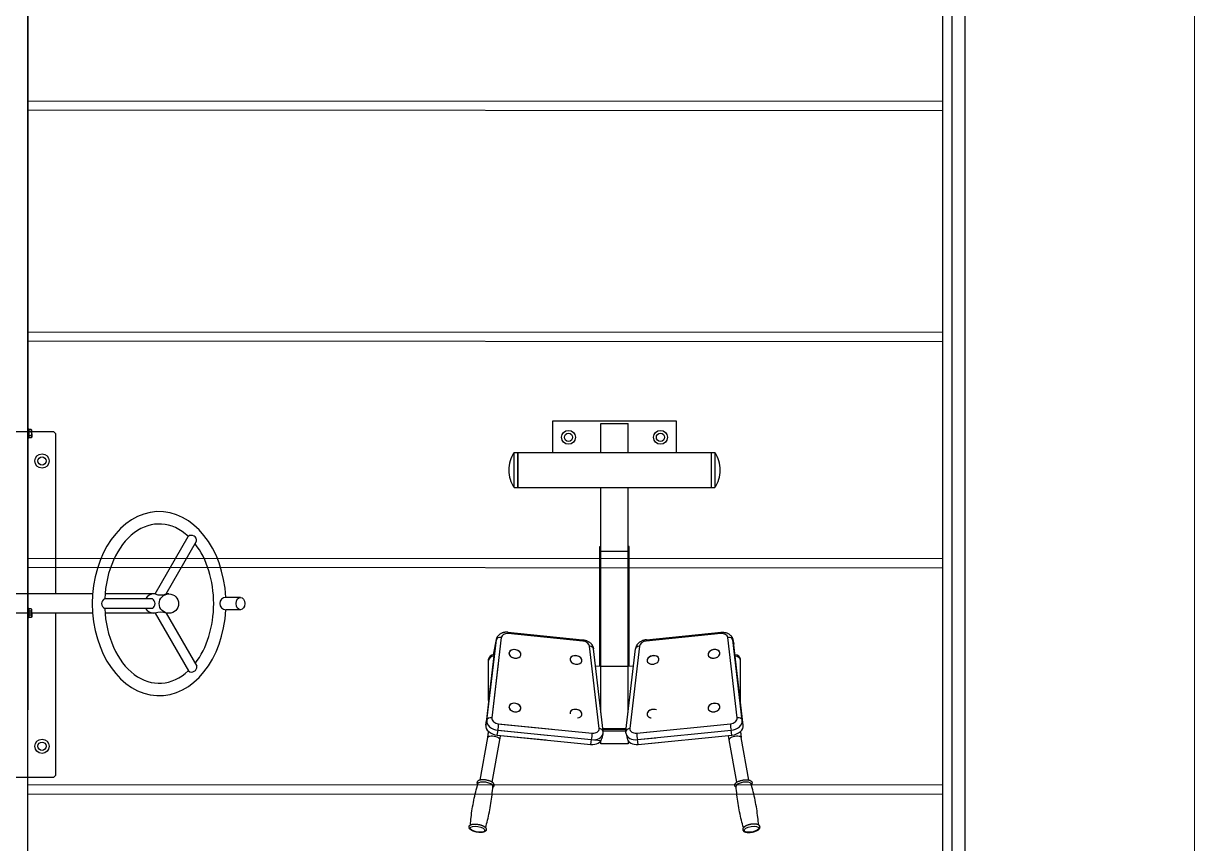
# Model space of a CAD drawing. Header units: millimetres. Extents: x -6447 to 5849, y -3618 to 2655.
# Drawn here: x 3302 to 5849, y -1504 to 279 of the extents above; entities that cross this region are included whole.
import ezdxf

# ---------------------------------------------------------------- set-up
doc = ezdxf.new("R2010")
doc.units = ezdxf.units.MM
doc.layers.add('DIKOM_ЗОНА', color=80, linetype='Continuous')
doc.layers.add('DIKOM_ОБЪЕКТ', color=7, linetype='Continuous')

msp = doc.modelspace()

# ---------------------------------------------------------------- linework, layer by layer
at = {"layer": 'DIKOM_ЗОНА', "color": 3, "lineweight": 15}
msp.add_lwpolyline([(-4725.7, -2459), (5348.7, -2459, 0.414214), (5848.7, -1959), (5848.7, 2154.8, 0.414214), (5348.7, 2654.8), (-4725.7, 2654.8, 0.414214), (-5225.7, 2154.8), (-5225.7, -1959, 0.414214)], format="xyb", close=True, dxfattribs=at)
at = {"layer": 'DIKOM_ОБЪЕКТ'}
for p, q in [((5348.7, 2154.8), (5348.7, -1959)), ((3311.5, -1864.8), (3311.5, 2059.2)), ((5301.5, -1864.8), (5301.5, 2060.5)), ((5321.5, -1864.8), (5321.5, 2060.5)), ((3311.5, 1407.2), (3311.5, -1212.8)), ((5301.5, 109.1), (3311.5, 110.1)), ((5301.5, 89.1), (3311.5, 90.1)), ((5301.5, -392.9), (3311.5, -391.9)), ((5301.5, -412.9), (3311.5, -411.9)), ((4722.2, -585.7), (4452.2, -585.7)), ((4452.2, -585.7), (4452.2, -653.9)), ((4722.2, -653.9), (4722.2, -585.7)), ((3368.3, -609.1), (3116.3, -609.1)), ((3313.5, -602.8), (3311.5, -602.8)), ((3311.5, -602.8), (3311.5, -612.8)), ((3313.5, -612.8), (3313.5, -602.8)), ((3319, -603.6), (3313.5, -603.6)), ((3313.5, -603.6), (3313.5, -612.8)), ((3319, -608.2), (3313.5, -608.2)), ((3319.9, -605.2), (3319, -603.6)), ((3319.9, -612.8), (3319.9, -605.2)), ((3372.3, -613.1), (3368.3, -609.1)), ((4557.2, -590.7), (4617.2, -590.7)), ((4557.2, -653.9), (4557.2, -590.7)), ((4617.2, -653.9), (4617.2, -590.7)), ((3311.5, -622.8), (3311.5, -612.8)), ((3313.5, -622.8), (3311.5, -622.8)), ((3313.5, -622), (3313.5, -612.8)), ((3313.5, -612.8), (3313.5, -622.8)), ((3319, -617.4), (3313.5, -617.4)), ((3319, -622), (3313.5, -622)), ((3319.9, -620.4), (3319, -622)), ((3319.9, -612.8), (3319.9, -620.4)), ((3372.3, -961.1), (3372.3, -613.1)), ((4369.2, -653.9), (4805.2, -653.9)), ((4369.2, -729.9), (4369.2, -653.9)), ((4377.2, -653.9), (4377.2, -729.9)), ((4377.2, -729.9), (4377.2, -653.9)), ((4797.2, -653.9), (4797.2, -729.9)), ((4797.2, -653.9), (4797.2, -728.3)), ((4805.2, -653.9), (4805.2, -729.9)), ((4369.2, -729.9), (4805.2, -729.9)), ((4557.2, -1118.8), (4557.2, -729.9)), ((4617.2, -1118.8), (4617.2, -729.9)), ((3588.1, -961.1), (3660.3, -836)), ((3612.4, -961.1), (3678.5, -846.5)), ((4555.2, -1118.6), (4555.2, -857.9)), ((4555.2, -857.9), (4557.2, -857.9)), ((4555.2, -863.8), (4557.2, -863.8)), ((4619.2, -857.9), (4617.2, -857.9)), ((4619.2, -863.8), (4617.2, -863.8)), ((4619.2, -1118.6), (4619.2, -857.9)), ((5301.5, -884.9), (3311.5, -883.9)), ((4557.2, -867.9), (4617.2, -867.9)), ((5301.5, -904.9), (3311.5, -903.9)), ((3452.4, -961.1), (3274, -961.1)), ((3588.1, -961.1), (3479.2, -961.1)), ((3618.2, -961.1), (3612.4, -961.1)), ((3313.5, -992.8), (3311.5, -992.8)), ((3311.5, -992.8), (3311.5, -1002.8)), ((3313.5, -1002.8), (3313.5, -992.8)), ((3582.2, -971.6), (3478.5, -971.6)), ((3582.2, -992.6), (3478.5, -992.6)), ((3773.7, -968.7), (3742, -968.7)), ((3452.4, -1003.1), (3274, -1003.1)), ((3311.5, -1012.8), (3311.5, -1002.8)), ((3313.5, -1012.8), (3311.5, -1012.8)), ((3319, -993.6), (3313.5, -993.6)), ((3313.5, -993.6), (3313.5, -1002.8)), ((3319, -998.2), (3313.5, -998.2)), ((3313.5, -1012), (3313.5, -1002.8)), ((3313.5, -1002.8), (3313.5, -1012.8)), ((3319, -1007.4), (3313.5, -1007.4)), ((3319, -1012), (3313.5, -1012)), ((3319.9, -995.2), (3319, -993.6)), ((3319.9, -1010.4), (3319, -1012)), ((3319.9, -1002.8), (3319.9, -995.2)), ((3319.9, -1002.8), (3319.9, -1010.4)), ((3372.3, -1355.1), (3372.3, -1003.1)), ((3588.1, -1003.1), (3479.2, -1003.1)), ((3588.1, -1003.1), (3660.5, -1128.5)), ((3618.2, -1003.1), (3612.4, -1003.1)), ((3612.4, -1003.1), (3678.7, -1118)), ((3773.7, -995.5), (3742, -995.5)), ((4329.8, -1061.1), (4309.2, -1235.8)), ((4341.1, -1055.6), (4320.5, -1230.4)), ((4330, -1060.1), (4323.3, -1093.6)), ((4355.5, -1044.4), (4517.9, -1060.6)), ((4518.3, -1063.5), (4355.9, -1047.4)), ((4818.6, -1047.4), (4656.2, -1063.5)), ((4656.6, -1060.6), (4819, -1044.4)), ((4854, -1230.4), (4833.4, -1055.6)), ((4844.5, -1060.1), (4846.6, -1070.6)), ((4865.2, -1235.8), (4844.6, -1061.1)), ((4327.7, -1071.6), (4313.5, -1192.5)), ((4325.4, -1093.4), (4325.2, -1093.4)), ((4553.7, -1253.6), (4533.1, -1074.7)), ((4562.3, -1259.4), (4541.6, -1080.6)), ((4612.2, -1259.4), (4632.8, -1080.6)), ((4641.4, -1074.7), (4620.7, -1253.6)), ((4867.3, -1246.3), (4846.7, -1071.6)), ((4322.8, -1113.5), (4307.1, -1246.3)), ((4323.6, -1114), (4309.2, -1235.8)), ((4313.5, -1105.6), (4313.5, -1102.8)), ((4313.5, -1192.5), (4313.5, -1105.6)), ((4334.3, -1113), (4320.5, -1230.4)), ((4557.3, -1118.8), (4545.9, -1117.7)), ((4557.3, -1216.1), (4557.3, -1118.8)), ((4557.7, -1219.7), (4557.7, -1118.9)), ((4616.8, -1118.9), (4557.7, -1118.9)), ((4616.8, -1219.7), (4616.8, -1118.9)), ((4628.5, -1117.7), (4617.2, -1118.8)), ((4617.2, -1216.1), (4617.2, -1118.8)), ((4861, -1105.6), (4861, -1102.8)), ((4861, -1192.5), (4861, -1105.6)), ((4307.1, -1246.3), (4309.2, -1235.8)), ((4335.3, -1243.3), (4451.7, -1254.9)), ((4340.3, -1243.8), (4538.9, -1263.6)), ((4635.5, -1263.6), (4839.2, -1243.3)), ((4867.3, -1246.3), (4865.2, -1235.8)), ((4294.8, -1365.6), (4311.5, -1273.3)), ((4331.8, -1267.9), (4333.9, -1257.4)), ((4331.8, -1267.9), (4438.3, -1278.5)), ((4333.9, -1257.4), (4441, -1268.1)), ((4339.3, -1268.7), (4535.4, -1288.1)), ((4340.2, -1258), (4558.2, -1279.7)), ((4562, -1264.8), (4560, -1275.3)), ((4561.5, -1253.2), (4612.9, -1253.2)), ((4561.8, -1255.3), (4612.7, -1255.3)), ((4561.8, -1255.3), (4612.7, -1255.3)), ((4561.8, -1255.3), (4612.7, -1255.3)), ((4562.2, -1258.9), (4612.2, -1258.9)), ((4612.4, -1264.8), (4614.5, -1275.3)), ((4635.5, -1263.6), (4664.2, -1260.7)), ((4636.9, -1277.6), (4840.6, -1257.4)), ((4639, -1288.1), (4842.7, -1267.9)), ((4842.7, -1267.9), (4840.6, -1257.4)), ((4879.6, -1365.6), (4863, -1273.3)), ((4321.2, -1370.3), (4337.9, -1278)), ((4535.4, -1288.1), (4537.5, -1277.6)), ((4557.2, -1287.2), (4557.2, -1281)), ((4617.2, -1287.2), (4557.2, -1287.2)), ((4617.2, -1281), (4617.2, -1287.2)), ((4636.9, -1277.6), (4677.4, -1273.6)), ((4639, -1288.1), (4636.9, -1277.6)), ((4639, -1288.1), (4682.8, -1283.8)), ((4853.2, -1370.3), (4836.6, -1278)), ((3116.3, -1359.1), (3368.3, -1359.1)), ((3368.3, -1359.1), (3372.3, -1355.1)), ((5301.5, -1376.9), (3311.5, -1375.9)), ((5301.5, -1396.9), (3311.5, -1395.9))]:
    msp.add_line(p, q, dxfattribs=at)
for centre, radius in [((4487.2, -620.7), 15), ((4687.2, -620.7), 15), ((4487.2, -620.7), 9), ((4687.2, -620.7), 9), ((3342.3, -672.1), 15.5), ((3342.3, -672.1), 9), ((3342.3, -1292.1), 15.5), ((3342.3, -1292.1), 9)]:
    msp.add_circle(centre, radius, dxfattribs=at)
for centre, radius, start, end in [((3316.6, -606), 3.24, 316.6832, 29.134), ((3308.1, -612.8), 11.8, 0, 23.1373), ((3308.1, -612.8), 11.8, 336.8627, 0), ((3316.6, -619.6), 3.24, 330.866, 43.3168), ((4423.4, -691.9), 66.2, 144.9489, 180), ((4751.1, -691.9), 66.2, 0, 35.0511), ((4423.4, -691.9), 66.2, 180, 215.0511), ((4751.1, -691.9), 66.2, 324.9489, 0), ((3667.2, -845.1), 11.4, 352.8135, 127.1865), ((3600.2, -929.5), 33.8, 249.0044, 290.9956), ((3483, -982.1), 11.4, 112.8135, 247.1865), ((3575.8, -982.1), 12.3, 301.5058, 58.4942), ((3742.3, -982.1), 13.4, 91.1997, 268.8003), ((3316.6, -996), 3.24, 316.6832, 29.134), ((3308.1, -1002.8), 11.8, 0, 23.1373), ((3308.1, -1002.8), 11.8, 336.8627, 0), ((3316.6, -1009.6), 3.24, 330.866, 43.3168), ((3600.2, -1034.7), 33.8, 69.0044, 110.9956), ((3667.4, -1119.4), 11.4, 232.8135, 7.1865)]:
    msp.add_arc(centre, radius, start, end, dxfattribs=at)
for centre, major_axis, ratio, start_param, end_param in [((3597, -982.1), (0, 200), 0.726731, -1.503746, 4.645339), ((3597, -982.1), (0, 173), 0.685749, -0.564591, 1.510065), ((3597, -982.1), (0, 173), 0.685749, -2.420669, -0.720924), ((3585.6, -982.1), (-21.2, 0), 0.989949, -1.570796, -0.523599), ((3597, -982.1), (0, 173), 0.685749, 1.631527, 3.705739), ((3585.6, -982.1), (-21.2, 0), 0.989949, 0.523599, 1.570796), ((4339.7, -1062.6), (-9.93, 1.17), 0.712837, -1.626931, -0.056135), ((4355.9, -1058), (-14.7, 2.9), 0.700225, -1.432511, 0.055144), ((4354.5, -1054.4), (-0.99, -9.95), 0.09841, 2.361084, 3.141593), ((4516.9, -1070.5), (-0.99, -9.95), 0.09841, 2.361084, 3.141593), ((4518.3, -1074.1), (14.7, -2.9), 0.700225, 0.221426, 1.709081), ((4656.2, -1074.1), (-14.7, -2.9), 0.700225, -1.709081, -0.221426), ((4657.6, -1070.5), (-0.99, 9.95), 0.09841, 0, 0.780508), ((4819.9, -1054.4), (-0.99, 9.95), 0.09841, 0, 0.780508), ((4818.6, -1058), (14.7, 2.9), 0.700225, -0.055144, 1.432511), ((4834.8, -1062.6), (9.93, 1.17), 0.712837, 0.056135, 1.626931), ((4326.9, -1102.8), (-13.4, 0), 0.707107, -1.443817, 0), ((4326.9, -1102.8), (-13.4, 0), 0.707107, -1.507864, -1.458924), ((4352.4, -1075.5), (-24.5, 4.9), 0.700225, 0, 0.055144), ((4370.7, -1091.3), (12.8, -2.5), 0.700225, 3.141593, 4.904025), ((4370.7, -1091.3), (-12.8, 2.5), 0.700225, 0, 0.138285), ((4370.7, -1091.3), (-12.8, 2.5), 0.700225, 0.138285, 3.141593), ((4370.7, -1091.3), (12.8, -2.5), 0.700225, 0, 3.141593), ((4370.7, -1091.3), (-12.8, 2.5), 0.700225, 3.141593, 6.283185), ((4370.7, -1091.3), (12.8, -2.5), 0.700225, -1.37916, 0), ((4503.4, -1104.5), (12.8, -2.5), 0.700225, 0, 3.141593), ((4503.4, -1104.5), (-12.8, 2.5), 0.700225, 3.141593, 6.283185), ((4531.7, -1081.7), (9.93, 1.15), 0.696492, 0, 1.350513), ((4642.7, -1081.7), (-9.93, 1.15), 0.696492, -1.350513, 0), ((4671, -1104.5), (-12.8, -2.5), 0.700225, -2.04915, 0), ((4671, -1104.5), (-12.8, -2.5), 0.700225, -3.141593, -0.138285), ((4803.7, -1091.3), (12.8, 2.5), 0.700225, 0, 3.141593), ((4803.7, -1091.3), (-12.8, -2.5), 0.700225, -3.141593, -0.138285), ((4803.7, -1091.3), (-12.8, -2.5), 0.700225, -0.138285, 0), ((4803.7, -1091.3), (-12.8, -2.5), 0.700225, 0, 3.141593), ((4803.7, -1091.3), (12.8, 2.5), 0.700225, 3.141593, 4.806814), ((4803.7, -1091.3), (12.8, 2.5), 0.700225, -1.476371, 0), ((4822, -1075.5), (24.5, 4.9), 0.700225, -0.055144, 0), ((4847.6, -1102.8), (13.4, 0), 0.707107, 0, 1.443817), ((4326.9, -1105.6), (13.4, 0), 0.707107, 1.723243, 3.141593), ((4326.9, -1105.6), (-13.4, 0), 0.707107, -1.41835, 0), ((4326.9, -1105.6), (-13.4, 0), 0.707107, -1.458924, -1.41835), ((4326.9, -1105.6), (-13.4, 0), 0.707107, -1.482711, -1.458924), ((4503.4, -1104.5), (12.8, -2.5), 0.700225, -3.141593, -1.169723), ((4503.4, -1104.5), (-12.8, 2.5), 0.700225, 0, 0.138285), ((4503.4, -1104.5), (-12.8, 2.5), 0.700225, 0.138285, 3.141593), ((4503.4, -1104.5), (12.8, -2.5), 0.700225, -1.169723, 0), ((4557.7, -1116.7), (3, 0), 0.707107, -1.710423, -1.570796), ((4616.8, -1116.7), (3, 0), 0.707107, -1.570796, -1.43117), ((4671, -1104.5), (-12.8, -2.5), 0.700225, -0.138285, 0), ((4671, -1104.5), (-12.8, -2.5), 0.700225, 0, 3.141593), ((4671, -1104.5), (-12.8, -2.5), 0.700225, 0, 3.141593), ((4671, -1104.5), (-12.8, -2.5), 0.700225, 3.141593, 4.234036), ((4847.6, -1105.6), (13.4, 0), 0.707107, 0, 1.41835), ((4847.6, -1105.6), (13.4, 0), 0.707107, 0, 1.41835), ((4370.7, -1208), (12.8, -2.5), 0.700225, 3.141593, 5.049368), ((4370.7, -1208), (-12.8, 2.5), 0.700225, 0, 0.138285), ((4370.7, -1208), (-12.8, 2.5), 0.700225, 0.138285, 3.141593), ((4370.7, -1208), (12.8, -2.5), 0.700225, 0, 3.141593), ((4370.7, -1208), (-12.8, 2.5), 0.700225, 3.141593, 6.283185), ((4370.7, -1208), (12.8, -2.5), 0.700225, -1.233818, 0), ((4503.4, -1221.2), (12.8, -2.5), 0.700225, -3.141593, -2.844875), ((4503.4, -1221.2), (-12.8, 2.5), 0.700225, 0, 0.138285), ((4503.4, -1221.2), (-12.8, 2.5), 0.700225, 0.138285, 0.296717), ((4503.4, -1221.2), (-12.8, 2.5), 0.700225, 3.141593, 6.283185), ((4503.4, -1221.2), (12.8, -2.5), 0.700225, 0, 3.141593), ((4671, -1221.2), (-12.8, -2.5), 0.700225, -2.336223, 0), ((4671, -1221.2), (-12.8, -2.5), 0.700225, -2.336223, -0.138285), ((4671, -1221.2), (-12.8, -2.5), 0.700225, -0.138285, 0), ((4803.7, -1208), (12.8, 2.5), 0.700225, 0, 3.141593), ((4803.7, -1208), (-12.8, -2.5), 0.700225, -3.141593, -0.138285), ((4803.7, -1208), (-12.8, -2.5), 0.700225, -0.138285, 0), ((4803.7, -1208), (-12.8, -2.5), 0.700225, 0, 3.141593), ((4803.7, -1208), (12.8, 2.5), 0.700225, 3.141593, 4.749275), ((4803.7, -1208), (12.8, 2.5), 0.700225, -1.53391, 0), ((4331.8, -1250.2), (-24.5, 4.9), 0.700225, 0.055144, 1.709081), ((4333.9, -1239.7), (-24.5, 4.9), 0.700225, 0.055144, 1.709081), ((4319.1, -1237.4), (-9.93, 1.17), 0.712837, -1.626931, -0.056135), ((4335.3, -1232.7), (-14.7, 2.9), 0.700225, 0.055144, 1.709081), ((4333.9, -1250.3), (0.99, 9.95), 0.09841, -2.351305, -0.780508), ((4503.4, -1221.2), (-12.8, 2.5), 0.700225, 1.941121, 3.141593), ((4503.4, -1221.2), (12.8, -2.5), 0.700225, -1.200471, -1.185637), ((4503.4, -1221.2), (12.8, -2.5), 0.700225, -1.185637, 0), ((4671, -1221.2), (-12.8, -2.5), 0.700225, 0, 1.118701), ((4671, -1221.2), (-12.8, -2.5), 0.700225, 0, 0.505532), ((4671, -1221.2), (-12.8, -2.5), 0.700225, 0.505532, 1.118701), ((4839.2, -1232.7), (14.7, 2.9), 0.700225, -1.709081, -0.055144), ((4840.6, -1250.3), (0.99, -9.95), 0.09841, -2.361084, -0.790288), ((4840.6, -1239.7), (24.5, 4.9), 0.700225, -1.709081, -0.055144), ((4842.7, -1250.2), (24.5, 4.9), 0.700225, -1.709081, -0.055144), ((4855.4, -1237.4), (9.93, 1.17), 0.712837, 0.056135, 1.626931), ((4324.7, -1275.7), (13.2, -2.4), 0.365776, 0, 3.141593), ((4537.5, -1270.6), (0.99, 9.95), 0.09841, -2.351305, -0.780508), ((4537.5, -1260), (24.5, -4.9), 0.700225, -1.432511, 0), ((4538.9, -1253), (14.7, -2.9), 0.700225, -1.432511, 0.221426), ((4552.3, -1260.6), (9.93, 1.15), 0.696492, 0, 1.350513), ((4622.1, -1260.6), (-9.93, 1.15), 0.696492, -1.350513, 0), ((4636.9, -1260), (-24.5, -4.9), 0.700225, 0, 1.432511), ((4635.5, -1253), (-14.7, -2.9), 0.700225, -0.221426, 1.432511), ((4636.9, -1270.6), (0.99, -9.95), 0.09841, -2.361084, -0.790288), ((4849.8, -1275.7), (13.2, 2.4), 0.365776, 0, 3.141593), ((4535.4, -1270.5), (24.5, -4.9), 0.700225, -1.432511, 0), ((4639, -1270.5), (-24.5, -4.9), 0.700225, 0, 1.432511), ((4306.5, -1376.4), (16.2, -2.9), 0.365776, 0.03941, 3.102183), ((4867.9, -1376.4), (16.2, 2.9), 0.365776, 0.03941, 3.102183)]:
    msp.add_ellipse(centre, major_axis=major_axis, ratio=ratio, start_param=start_param, end_param=end_param, dxfattribs=at)
for centre, major_axis, ratio in [((3618.2, -982.1), (-21.2, 0), 0.989949), ((3773.7, -982.1), (0, 13.4), 0.707107), ((4289.2, -1472.6), (16.2, -2.9), 0.365776), ((4885.3, -1472.6), (16.2, 2.9), 0.365776)]:
    msp.add_ellipse(centre, major_axis=major_axis, ratio=ratio, dxfattribs=at)
for points, knots in [([(4355.5, -1044.4), (4354.6, -1044.4), (4352.8, -1044.3), (4350.2, -1044.3), (4347.7, -1044.6), (4345.3, -1045.1), (4343.1, -1045.8), (4340.9, -1046.7), (4339, -1047.8), (4337.1, -1049), (4335.5, -1050.4), (4334, -1051.8), (4332.8, -1053.4), (4331.7, -1055.1), (4330.9, -1056.9), (4330.3, -1058.6), (4330.1, -1059.7), (4330, -1060.1)], [0, 0, 0, 0, 1.39035, 2.749024, 4.080891, 5.388728, 6.673731, 7.935902, 9.174533, 10.388762, 11.578178, 12.743353, 13.886117, 15.009584, 16.117454, 17.214053, 18, 18, 18, 18]), ([(4517.9, -1060.6), (4518.2, -1060.6), (4519.2, -1060.7), (4521.1, -1061), (4523.5, -1061.6), (4526.1, -1062.5), (4528.5, -1063.5), (4530.7, -1064.8), (4532.7, -1066.1), (4534.6, -1067.6), (4536.2, -1069.2), (4537.7, -1071), (4538.9, -1072.8), (4539.9, -1074.7), (4540.7, -1076.6), (4541.3, -1078.6), (4541.6, -1079.9), (4541.6, -1080.6)], [0, 0, 0, 0, 0.558267, 1.563147, 2.991285, 4.379387, 5.73531, 7.064171, 8.368927, 9.650898, 10.910177, 12.146089, 13.357768, 14.54477, 15.707619, 16.848085, 18, 18, 18, 18]), ([(4656.6, -1060.6), (4656.2, -1060.6), (4655.2, -1060.7), (4653.3, -1061), (4650.9, -1061.6), (4648.4, -1062.5), (4646, -1063.5), (4643.8, -1064.8), (4641.7, -1066.1), (4639.9, -1067.6), (4638.2, -1069.2), (4636.7, -1071), (4635.5, -1072.8), (4634.5, -1074.7), (4633.7, -1076.6), (4633.1, -1078.6), (4632.9, -1079.9), (4632.8, -1080.6)], [0, 0, 0, 0, 0.558267, 1.563147, 2.991285, 4.379387, 5.73531, 7.064171, 8.368927, 9.650898, 10.910177, 12.146089, 13.357768, 14.54477, 15.707619, 16.848085, 18, 18, 18, 18]), ([(4819, -1044.4), (4819.9, -1044.3), (4821.8, -1044.2), (4824.5, -1044.4), (4827, -1044.7), (4829.4, -1045.2), (4831.6, -1045.9), (4833.7, -1046.8), (4835.7, -1047.9), (4837.5, -1049.1), (4839.1, -1050.5), (4840.6, -1052), (4841.8, -1053.6), (4842.8, -1055.3), (4843.6, -1057.1), (4844.2, -1058.7), (4844.4, -1059.7), (4844.5, -1060.1)], [0, 0, 0, 0, 1.55145, 2.906697, 4.235567, 5.540645, 6.822954, 8.082375, 9.318143, 10.529462, 11.716061, 12.878544, 14.018841, 15.140143, 16.24666, 17.342331, 18, 18, 18, 18]), ([(4311.5, -1273.3), (4311.6, -1272.3), (4312, -1270.2), (4312.5, -1266.6), (4313, -1263.2), (4313.1, -1261), (4313.2, -1260.1)], [0, 0, 0, 0, 1.395526, 3.256227, 5.418152, 7, 7, 7, 7]), ([(4337.9, -1278), (4338, -1277.2), (4338.3, -1275.4), (4338.8, -1272.2), (4339.1, -1270), (4339.3, -1268.7)], [0, 0, 0, 0, 1.567171, 3.419282, 6, 6, 6, 6]), ([(4562, -1264.8), (4562.2, -1264.2), (4562.3, -1263.3), (4562.4, -1261.9), (4562.4, -1260.7), (4562.3, -1259.9), (4562.3, -1259.4)], [0, 0, 0, 0, 2.34386, 3.74386, 5.14386, 7, 7, 7, 7]), ([(4612.4, -1264.8), (4612.3, -1264.2), (4612.1, -1263.3), (4612.1, -1261.9), (4612.1, -1260.7), (4612.1, -1259.9), (4612.2, -1259.4)], [0, 0, 0, 0, 2.34386, 3.74386, 5.14386, 7, 7, 7, 7]), ([(4836.6, -1278), (4836.4, -1277.2), (4836.1, -1275.4), (4835.6, -1272.2), (4835.3, -1270), (4835.2, -1268.7)], [0, 0, 0, 0, 1.567171, 3.419282, 6, 6, 6, 6]), ([(4861.2, -1260.1), (4861.3, -1260.8), (4861.5, -1262.9), (4861.9, -1266.4), (4862.4, -1270), (4862.8, -1272.4), (4863, -1273.3)], [0, 0, 0, 0, 1.343781, 3.505707, 5.667634, 7, 7, 7, 7]), ([(4273.9, -1463.1), (4274.3, -1457.6), (4275.4, -1445.9), (4277.8, -1428.1), (4281.2, -1409.6), (4285.3, -1391.3), (4288.6, -1379.2), (4290.3, -1373.3)], [0, 0, 0, 0, 1.44188, 3.08141, 4.72094, 6.36047, 8, 8, 8, 8]), ([(4322.6, -1381.4), (4322.7, -1381.3), (4323.1, -1381.1), (4323.6, -1380.7), (4324.2, -1380.2), (4324.6, -1379.7), (4325, -1379.2), (4325.2, -1378.7), (4325.5, -1378.2), (4325.6, -1377.6), (4325.7, -1377.1), (4325.7, -1376.6), (4325.7, -1376), (4325.6, -1375.5), (4325.4, -1374.9), (4325.1, -1374.3), (4324.8, -1373.7), (4324.4, -1373.1), (4323.8, -1372.5), (4323.2, -1371.8), (4322.4, -1371.1), (4321.4, -1370.4), (4320.2, -1369.7), (4318.9, -1369), (4317.4, -1368.3), (4315.7, -1367.6), (4313.9, -1367), (4311.9, -1366.5), (4309.9, -1366), (4307.8, -1365.6), (4305.6, -1365.3), (4303.5, -1365.1), (4301.6, -1365), (4299.7, -1365), (4297.9, -1365.1), (4296.3, -1365.3), (4294.9, -1365.5), (4293.6, -1365.9), (4292.5, -1366.3), (4291.5, -1366.7), (4290.8, -1367.2), (4290.1, -1367.6), (4289.6, -1368.1), (4289.2, -1368.6), (4288.8, -1369.1), (4288.5, -1369.6), (4288.4, -1370.2), (4288.2, -1370.7), (4288.1, -1371.2), (4288.1, -1371.8), (4288.2, -1372.3), (4288.3, -1372.9), (4288.5, -1373.4), (4288.7, -1374), (4289.1, -1374.6), (4289.4, -1375.1), (4289.6, -1375.3), (4289.7, -1375.4)], [0, 0, 0, 0, 0.534636, 1.556581, 2.476663, 3.312733, 4.083701, 4.806867, 5.497177, 6.167673, 6.830215, 7.494952, 8.172922, 8.87546, 9.614314, 10.402951, 11.255993, 12.188603, 13.214461, 14.343149, 15.527453, 16.854665, 18.266096, 19.746313, 21.281645, 22.86194, 24.480383, 26.132997, 27.81811, 29.53628, 31.267586, 32.964353, 34.628034, 36.257638, 37.849728, 39.39787, 40.891831, 42.317, 43.655206, 44.887242, 46.005916, 47.01215, 47.918888, 48.744425, 49.507473, 50.225011, 50.91183, 51.580619, 52.242504, 52.908581, 53.589504, 54.296309, 55.041433, 55.838438, 56.702057, 57.647283, 58, 58, 58, 58]), ([(4851.8, -1381.4), (4851.6, -1381.2), (4851.2, -1380.9), (4850.6, -1380.5), (4850.1, -1380), (4849.7, -1379.5), (4849.3, -1379), (4849.1, -1378.4), (4848.9, -1377.9), (4848.8, -1377.4), (4848.8, -1376.9), (4848.8, -1376.3), (4848.8, -1375.8), (4849, -1375.2), (4849.2, -1374.6), (4849.4, -1374.1), (4849.8, -1373.4), (4850.3, -1372.8), (4850.9, -1372.2), (4851.6, -1371.5), (4852.5, -1370.8), (4853.6, -1370.1), (4854.9, -1369.4), (4856.3, -1368.7), (4857.9, -1368), (4859.6, -1367.3), (4861.5, -1366.7), (4863.5, -1366.2), (4865.6, -1365.8), (4867.7, -1365.4), (4869.9, -1365.2), (4871.9, -1365), (4873.8, -1365), (4875.7, -1365), (4877.3, -1365.2), (4878.9, -1365.4), (4880.2, -1365.7), (4881.4, -1366.1), (4882.4, -1366.5), (4883.3, -1366.9), (4884, -1367.4), (4884.6, -1367.9), (4885.1, -1368.4), (4885.5, -1368.9), (4885.8, -1369.4), (4886, -1369.9), (4886.2, -1370.4), (4886.3, -1371), (4886.3, -1371.5), (4886.3, -1372), (4886.2, -1372.6), (4886.1, -1373.1), (4885.9, -1373.7), (4885.6, -1374.3), (4885.2, -1374.9), (4884.9, -1375.2), (4884.8, -1375.4)], [0, 0, 0, 0, 0.999558, 1.95594, 2.81997, 3.610054, 4.344197, 5.038373, 5.706406, 6.360577, 7.011231, 7.669171, 8.345301, 9.05045, 9.797254, 10.599487, 11.471831, 12.428951, 13.482814, 14.634891, 15.89185, 17.238934, 18.661144, 20.144024, 21.675709, 23.247885, 24.855356, 26.495312, 28.166639, 29.872191, 31.556551, 33.207993, 34.826716, 36.410623, 37.954886, 39.451584, 40.888532, 42.249242, 43.515326, 44.672127, 45.715796, 46.654144, 47.50336, 48.282046, 49.007848, 49.696392, 50.361285, 51.013792, 51.66498, 52.325664, 53.005986, 53.717702, 54.473535, 55.287414, 56.174137, 57, 57, 57, 57]), ([(4900.6, -1463.1), (4900.1, -1457.6), (4899, -1445.9), (4896.6, -1428.1), (4893.3, -1409.6), (4889.1, -1391.3), (4885.9, -1379.2), (4884.1, -1373.3)], [0, 0, 0, 0, 1.44188, 3.08141, 4.72094, 6.36047, 8, 8, 8, 8]), ([(4306.8, -1469), (4308.3, -1463.7), (4311.4, -1452.4), (4315.3, -1434.8), (4318.6, -1416.4), (4321.2, -1397.8), (4322.3, -1385.3), (4322.8, -1379.1)], [0, 0, 0, 0, 1.44188, 3.08141, 4.72094, 6.36047, 8, 8, 8, 8]), ([(4867.6, -1469), (4866.1, -1463.7), (4863.1, -1452.4), (4859.1, -1434.8), (4855.8, -1416.4), (4853.3, -1397.8), (4852.1, -1385.3), (4851.7, -1379.1)], [0, 0, 0, 0, 1.44188, 3.08141, 4.72094, 6.36047, 8, 8, 8, 8]), ([(4278.2, -1475.7), (4278.5, -1475.8), (4279.2, -1476.2), (4280.6, -1476.7), (4282.4, -1477.3), (4284.3, -1477.9), (4286.3, -1478.4), (4288.4, -1478.8), (4290.6, -1479.1), (4292.7, -1479.3), (4294.7, -1479.4), (4296.6, -1479.4), (4298.3, -1479.3), (4300, -1479.2), (4301.4, -1478.9), (4302.7, -1478.6), (4303.9, -1478.2), (4304.8, -1477.8), (4305.6, -1477.3), (4306.3, -1476.9), (4306.8, -1476.4), (4307.3, -1475.9), (4307.6, -1475.4), (4307.9, -1474.9), (4308.1, -1474.3), (4308.3, -1473.8), (4308.3, -1473.3), (4308.4, -1472.7), (4308.3, -1472.2), (4308.2, -1471.6), (4308, -1471.1), (4307.8, -1470.5), (4307.5, -1469.9), (4307, -1469.3), (4306.5, -1468.6), (4305.8, -1468), (4305, -1467.3), (4304.1, -1466.6), (4302.9, -1465.9), (4301.5, -1465.2), (4300, -1464.5), (4298.3, -1463.8), (4296.5, -1463.2), (4294.6, -1462.6), (4292.5, -1462.2), (4290.4, -1461.8), (4288.3, -1461.5), (4286.2, -1461.3), (4284.2, -1461.2), (4282.3, -1461.2), (4280.6, -1461.3), (4279, -1461.5), (4277.5, -1461.7), (4276.3, -1462.1), (4275.1, -1462.4), (4274.2, -1462.9), (4273.4, -1463.3), (4272.8, -1463.8), (4272.2, -1464.3), (4271.8, -1464.8), (4271.5, -1465.3), (4271.2, -1465.8), (4271, -1466.3), (4270.9, -1466.9), (4270.8, -1467.4), (4270.8, -1467.9), (4270.8, -1468.5), (4271, -1469), (4271.1, -1469.6), (4271.4, -1470.2), (4271.7, -1470.8), (4272.2, -1471.4), (4272.7, -1472), (4273.4, -1472.7), (4274.2, -1473.4), (4275.2, -1474), (4276.3, -1474.7), (4277.4, -1475.3), (4278, -1475.6), (4278.2, -1475.7)], [0, 0, 0, 0, 0.674043, 1.97028, 3.394338, 4.848913, 6.332277, 7.844623, 9.37741, 10.878715, 12.351338, 13.794144, 15.204399, 16.57685, 17.902978, 19.170429, 20.357799, 21.460604, 22.462739, 23.3648, 24.176947, 24.914939, 25.595464, 26.233797, 26.843126, 27.434966, 28.019786, 28.606543, 29.204981, 29.825104, 30.477283, 31.173406, 31.926378, 32.749584, 33.655098, 34.651381, 35.696754, 36.868272, 38.114128, 39.420701, 40.775924, 42.170835, 43.59942, 45.058166, 46.545599, 48.062212, 49.590418, 51.088138, 52.556653, 53.99509, 55.400412, 56.766942, 58.085647, 59.34363, 60.524851, 61.612358, 62.599801, 63.487994, 64.288363, 65.017056, 65.690591, 66.323955, 66.930204, 67.520537, 68.104777, 68.692717, 69.293761, 69.917651, 70.575365, 71.278873, 72.041182, 72.875523, 73.793771, 74.803343, 75.816912, 76.961527, 78.147329, 79.455266, 80, 80, 80, 80]), ([(4887.2, -1478.5), (4886.5, -1478.7), (4885, -1478.9), (4882.9, -1479.2), (4880.9, -1479.4), (4878.9, -1479.4), (4877.1, -1479.4), (4875.4, -1479.3), (4873.8, -1479.1), (4872.4, -1478.8), (4871.2, -1478.4), (4870.1, -1478), (4869.2, -1477.6), (4868.5, -1477.1), (4867.9, -1476.6), (4867.4, -1476.1), (4867, -1475.6), (4866.7, -1475.1), (4866.4, -1474.6), (4866.3, -1474.1), (4866.1, -1473.6), (4866.1, -1473), (4866.1, -1472.5), (4866.2, -1471.9), (4866.3, -1471.4), (4866.5, -1470.8), (4866.8, -1470.2), (4867.2, -1469.6), (4867.6, -1469), (4868.2, -1468.3), (4869, -1467.7), (4869.9, -1467), (4870.9, -1466.2), (4872.2, -1465.5), (4873.6, -1464.8), (4875.2, -1464.1), (4877, -1463.5), (4878.9, -1462.9), (4880.9, -1462.4), (4882.9, -1462), (4885.1, -1461.6), (4887.2, -1461.4), (4889.2, -1461.2), (4891.2, -1461.2), (4893, -1461.2), (4894.7, -1461.4), (4896.2, -1461.6), (4897.6, -1461.9), (4898.8, -1462.2), (4899.8, -1462.6), (4900.6, -1463.1), (4901.4, -1463.6), (4901.9, -1464), (4902.4, -1464.5), (4902.8, -1465), (4903.1, -1465.6), (4903.3, -1466.1), (4903.5, -1466.6), (4903.6, -1467.1), (4903.7, -1467.7), (4903.6, -1468.2), (4903.6, -1468.8), (4903.4, -1469.3), (4903.2, -1469.9), (4902.9, -1470.5), (4902.5, -1471.1), (4902, -1471.7), (4901.4, -1472.4), (4900.6, -1473.1), (4899.7, -1473.8), (4898.6, -1474.5), (4897.3, -1475.2), (4895.8, -1475.9), (4894.2, -1476.6), (4892.4, -1477.2), (4890.5, -1477.8), (4888.8, -1478.2), (4887.6, -1478.5), (4887.2, -1478.5)], [0, 0, 0, 0, 1.507124, 3.00653, 4.47647, 5.917533, 7.328188, 8.7047, 10.040472, 11.325486, 12.545746, 13.685118, 14.729373, 15.673041, 16.521288, 17.287626, 17.988377, 18.639513, 19.255201, 19.847701, 20.427907, 21.004995, 21.588544, 22.188225, 22.813646, 23.476011, 24.187538, 24.961249, 25.810151, 26.744857, 27.766672, 28.881511, 30.076285, 31.337691, 32.652906, 34.011409, 35.405824, 36.831544, 38.286075, 39.768431, 41.281142, 42.775057, 44.239776, 45.675476, 47.080295, 48.449954, 49.777425, 51.051903, 52.258762, 53.381693, 54.407699, 55.333363, 56.165616, 56.918814, 57.609457, 58.253195, 58.863887, 59.453603, 60.032333, 60.609894, 61.195876, 61.799276, 62.430521, 63.100894, 63.822751, 64.609215, 65.473031, 66.424118, 67.452041, 68.581479, 69.78872, 71.060307, 72.383583, 73.748693, 75.148787, 76.579585, 78.038988, 79, 79, 79, 79])]:
    msp.add_open_spline(points, degree=3, knots=knots, dxfattribs=at)

doc.saveas('drawing.dxf')
